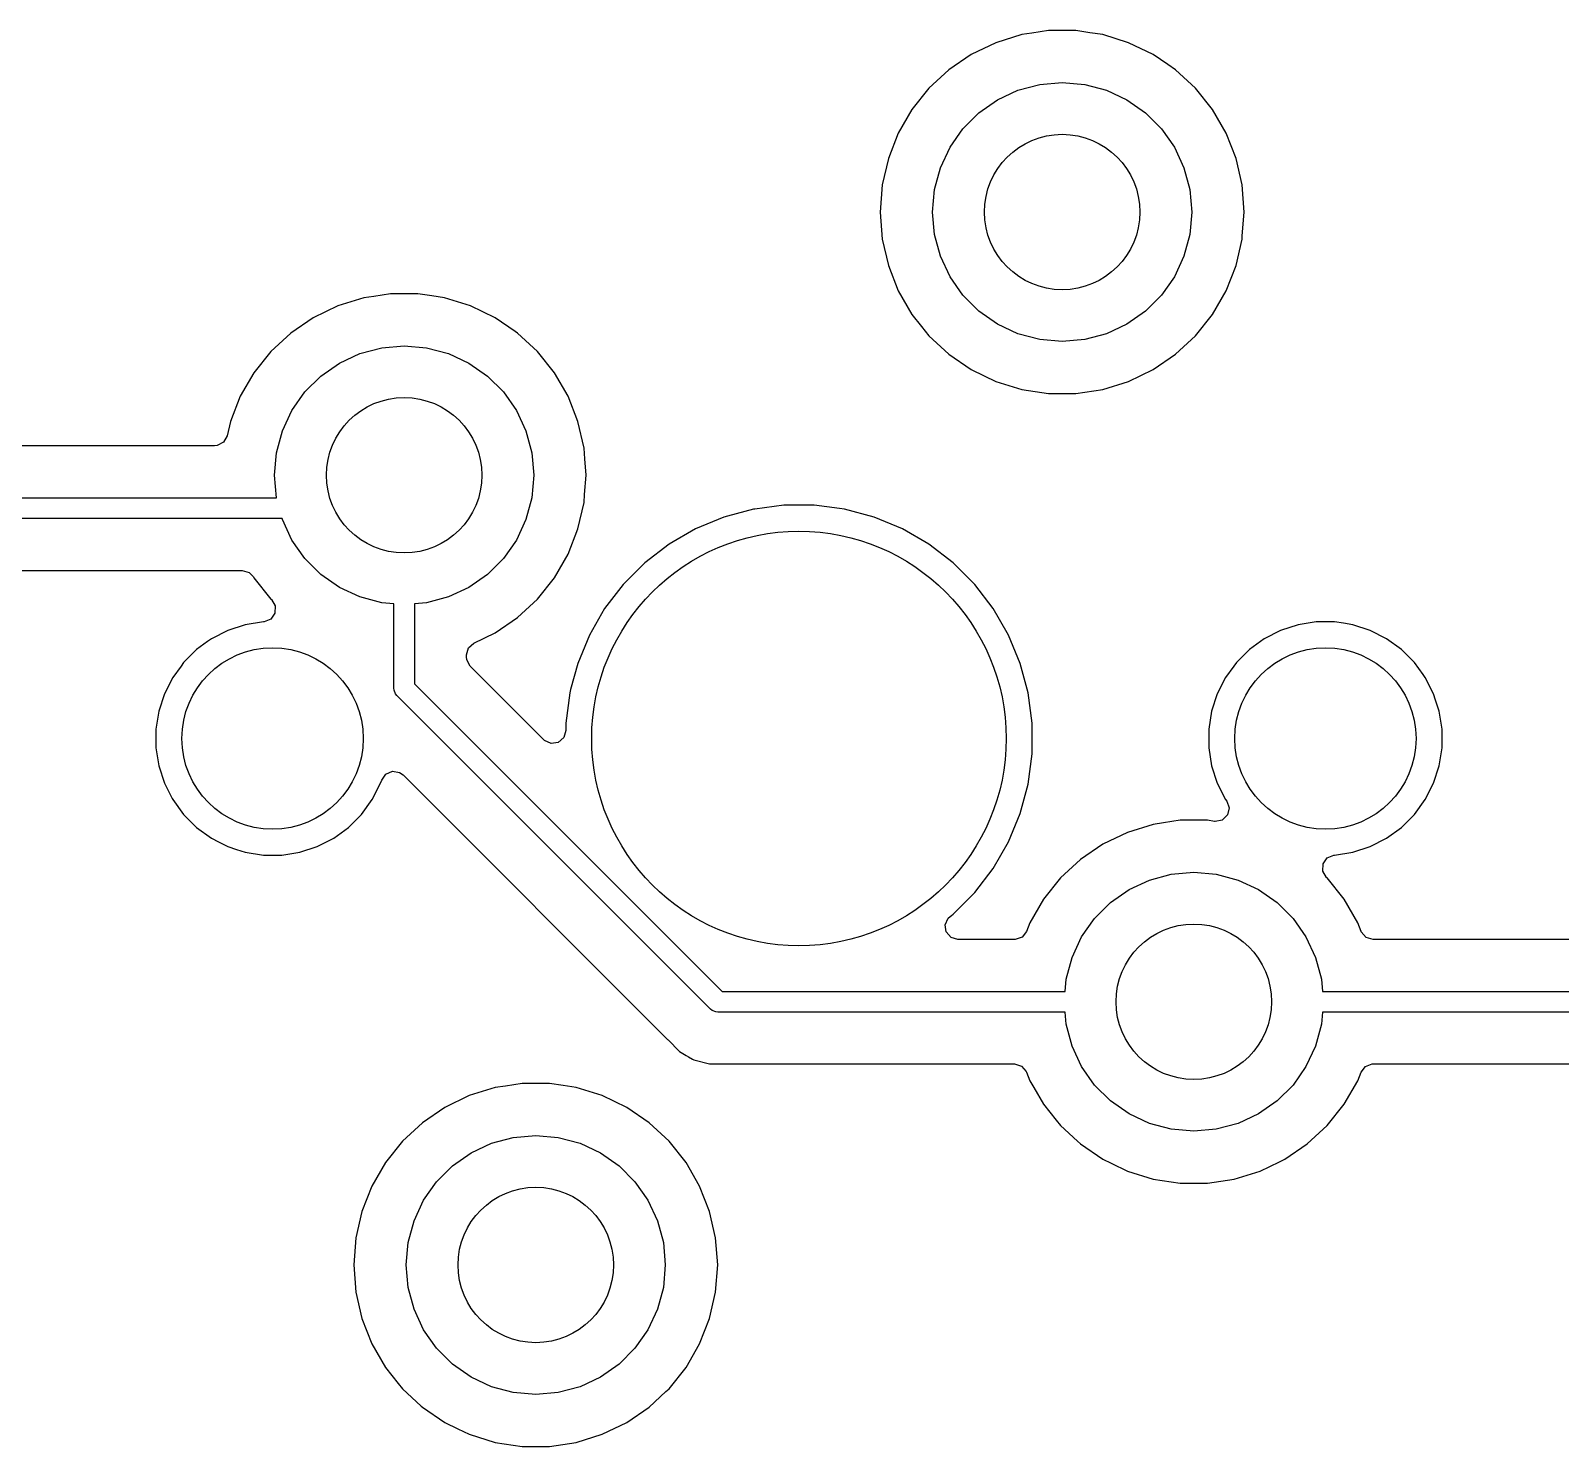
# Model space of a CAD drawing. Extents: x 98 to 223, y -135 to -41.
# Drawn here: x 156.73 to 171.5, y -100.02 to -86.36 of the extents above; entities that cross this region are included whole.
import ezdxf

# ---------------------------------------------------------------- set-up
doc = ezdxf.new("R2010")
doc.units = 0
doc.layers.add('BLACK', color=7, linetype='CONTINUOUS')

msp = doc.modelspace()

# ---------------------------------------------------------------- linework, layer by layer
at = {"layer": 'BLACK', "linetype": 'CONTINUOUS'}
for p, q in [((166.556312, -86.35575), (166.394747, -86.380103)), ((166.556318, -86.35575), (166.556312, -86.35575)), ((166.818682, -86.35575), (166.556318, -86.35575)), ((166.818687, -86.35575), (166.818682, -86.35575)), ((166.953323, -86.376044), (166.818687, -86.35575)), ((166.046173, -86.472188), (165.809803, -86.586017)), ((166.296876, -86.394856), (166.046173, -86.472188)), ((166.296882, -86.394855), (166.296876, -86.394856)), ((166.296885, -86.394854), (166.296882, -86.394855)), ((166.394747, -86.380103), (166.296885, -86.394854)), ((167.078115, -86.394854), (166.953323, -86.376044)), ((167.078119, -86.394855), (167.078115, -86.394854)), ((167.078123, -86.394856), (167.078119, -86.394855)), ((167.328827, -86.472188), (167.078123, -86.394856)), ((167.565196, -86.586017), (167.328825, -86.472188)), ((167.328825, -86.472188), (167.328827, -86.472188)), ((165.809802, -86.586018), (165.59302, -86.733817)), ((165.809803, -86.586017), (165.809802, -86.586018)), ((167.565197, -86.586018), (167.565196, -86.586017)), ((167.5652, -86.58602), (167.565197, -86.586018)), ((167.565204, -86.586022), (167.5652, -86.58602)), ((167.70564, -86.68177), (167.565204, -86.586022)), ((165.59302, -86.733817), (165.400698, -86.912264)), ((167.781979, -86.733817), (167.70564, -86.68177)), ((167.974301, -86.912264), (167.781979, -86.733817)), ((165.400698, -86.912264), (165.237114, -87.117393)), ((166.0625, -87.023718), (166.259975, -86.931634)), ((166.259975, -86.931634), (166.47044, -86.87524)), ((166.47044, -86.87524), (166.6875, -86.85625)), ((166.6875, -86.85625), (166.90456, -86.87524)), ((166.90456, -86.87524), (167.115025, -86.931634)), ((167.115025, -86.931634), (167.3125, -87.023718)), ((167.974304, -86.912268), (167.974301, -86.912264)), ((167.974305, -86.912269), (167.974304, -86.912268)), ((168.137886, -87.117393), (167.974305, -86.912269)), ((165.884015, -87.148694), (166.0625, -87.023718)), ((167.3125, -87.023718), (167.490985, -87.148694)), ((165.237114, -87.117393), (165.105932, -87.344606)), ((165.729944, -87.302765), (165.884015, -87.148694)), ((167.490985, -87.148694), (167.645056, -87.302765)), ((168.269068, -87.344607), (168.137886, -87.117393)), ((165.105932, -87.344606), (165.010082, -87.588828)), ((165.604968, -87.48125), (165.729944, -87.302765)), ((167.645056, -87.302765), (167.770032, -87.48125)), ((168.36492, -87.588834), (168.269068, -87.344607)), ((165.512884, -87.678725), (165.604968, -87.48125)), ((167.770032, -87.48125), (167.862116, -87.678725)), ((165.010076, -87.588847), (164.951697, -87.844624)), ((165.010082, -87.588828), (165.010076, -87.588847)), ((165.45649, -87.88919), (165.512884, -87.678725)), ((167.862116, -87.678725), (167.91851, -87.88919)), ((168.423302, -87.84462), (168.36492, -87.588834)), ((164.951696, -87.844629), (164.932092, -88.106245)), ((164.951697, -87.844624), (164.951696, -87.844629)), ((165.4375, -88.10625), (165.45649, -87.88919)), ((167.91851, -87.88919), (167.9375, -88.10625)), ((168.423302, -87.844624), (168.423302, -87.84462)), ((168.423303, -87.844629), (168.423302, -87.844624)), ((168.442908, -88.106245), (168.423303, -87.844629)), ((164.932092, -88.106245), (164.932092, -88.106254)), ((164.932092, -88.106254), (164.951696, -88.36787)), ((165.45649, -88.32331), (165.4375, -88.10625)), ((167.9375, -88.10625), (167.91851, -88.32331)), ((168.425753, -88.335171), (168.442908, -88.106254)), ((168.442908, -88.106254), (168.442908, -88.106245)), ((164.951696, -88.36787), (164.951697, -88.367875)), ((164.951697, -88.367875), (165.010076, -88.623652)), ((165.512884, -88.533775), (165.45649, -88.32331)), ((167.91851, -88.32331), (167.862116, -88.533775)), ((168.36492, -88.623666), (168.423302, -88.36788)), ((168.423302, -88.36788), (168.425753, -88.335171)), ((165.604968, -88.73125), (165.512884, -88.533775)), ((167.862116, -88.533775), (167.770032, -88.73125)), ((165.010076, -88.623652), (165.010078, -88.623661)), ((165.010078, -88.623661), (165.01008, -88.623666)), ((165.01008, -88.623666), (165.105932, -88.867893)), ((168.269068, -88.867893), (168.36492, -88.623666)), ((165.105932, -88.867893), (165.237114, -89.095107)), ((165.729944, -88.909735), (165.604968, -88.73125)), ((167.770032, -88.73125), (167.645056, -88.909735)), ((168.137886, -89.095107), (168.269068, -88.867893)), ((159.696173, -89.012188), (159.459803, -89.126017)), ((159.946876, -88.934856), (159.696173, -89.012188)), ((159.946882, -88.934855), (159.946876, -88.934856)), ((159.946885, -88.934854), (159.946882, -88.934855)), ((160.044747, -88.920103), (159.946885, -88.934854)), ((160.206312, -88.89575), (160.044747, -88.920103)), ((160.206318, -88.89575), (160.206312, -88.89575)), ((160.468682, -88.89575), (160.206318, -88.89575)), ((160.468687, -88.89575), (160.468682, -88.89575)), ((160.603323, -88.916044), (160.468687, -88.89575)), ((160.728115, -88.934854), (160.603323, -88.916044)), ((160.728119, -88.934855), (160.728115, -88.934854)), ((160.728123, -88.934856), (160.728119, -88.934855)), ((160.978827, -89.012188), (160.728123, -88.934856)), ((161.215196, -89.126017), (160.978825, -89.012188)), ((160.978825, -89.012188), (160.978827, -89.012188)), ((165.884015, -89.063806), (165.729944, -88.909735)), ((167.645056, -88.909735), (167.490985, -89.063806)), ((159.459802, -89.126018), (159.24302, -89.273817)), ((159.459803, -89.126017), (159.459802, -89.126018)), ((161.215197, -89.126018), (161.215196, -89.126017)), ((161.2152, -89.12602), (161.215197, -89.126018)), ((161.215204, -89.126022), (161.2152, -89.12602)), ((161.409764, -89.258671), (161.215204, -89.126022)), ((165.237114, -89.095107), (165.329158, -89.210526)), ((166.0625, -89.188782), (165.884015, -89.063806)), ((167.490985, -89.063806), (167.3125, -89.188782)), ((167.974305, -89.300231), (168.137886, -89.095107)), ((159.24302, -89.273817), (159.050698, -89.452264)), ((161.431979, -89.273817), (161.409764, -89.258671)), ((161.624301, -89.452264), (161.431979, -89.273817)), ((165.329158, -89.210526), (165.400698, -89.300235)), ((165.400698, -89.300235), (165.555121, -89.443517)), ((166.259975, -89.280866), (166.0625, -89.188782)), ((166.47044, -89.33726), (166.259975, -89.280866)), ((167.115025, -89.280866), (166.90456, -89.33726)), ((167.3125, -89.188782), (167.115025, -89.280866)), ((167.781979, -89.478683), (167.974305, -89.300231)), ((159.050698, -89.452264), (158.887114, -89.657393)), ((159.909975, -89.471634), (160.12044, -89.41524)), ((160.12044, -89.41524), (160.3375, -89.39625)), ((160.3375, -89.39625), (160.55456, -89.41524)), ((160.55456, -89.41524), (160.765025, -89.471634)), ((161.624304, -89.452268), (161.624301, -89.452264)), ((161.624305, -89.452269), (161.624304, -89.452268)), ((161.787886, -89.657393), (161.624305, -89.452269)), ((165.555121, -89.443517), (165.593021, -89.478683)), ((166.6875, -89.35625), (166.47044, -89.33726)), ((166.90456, -89.33726), (166.6875, -89.35625)), ((159.534015, -89.688694), (159.7125, -89.563718)), ((159.7125, -89.563718), (159.909975, -89.471634)), ((160.765025, -89.471634), (160.9625, -89.563718)), ((160.9625, -89.563718), (161.140985, -89.688694)), ((165.593021, -89.478683), (165.809796, -89.626478)), ((167.565204, -89.626478), (167.781979, -89.478683)), ((158.887114, -89.657393), (158.755932, -89.884606)), ((159.379944, -89.842765), (159.534015, -89.688694)), ((161.140985, -89.688694), (161.295056, -89.842765)), ((161.919068, -89.884607), (161.787886, -89.657393)), ((165.809796, -89.626478), (165.809801, -89.62648)), ((165.809801, -89.62648), (165.809802, -89.626481)), ((165.809802, -89.626481), (165.809803, -89.626482)), ((165.809803, -89.626482), (165.935343, -89.686938)), ((165.935343, -89.686938), (166.046173, -89.740311)), ((166.046173, -89.740311), (166.046174, -89.740311)), ((166.046174, -89.740311), (166.046177, -89.740313)), ((166.046177, -89.740313), (166.296885, -89.817646)), ((167.078115, -89.817646), (167.328823, -89.740313)), ((167.328823, -89.740313), (167.565204, -89.626478)), ((158.755932, -89.884606), (158.660082, -90.128828)), ((159.254968, -90.02125), (159.379944, -89.842765)), ((161.295056, -89.842765), (161.420032, -90.02125)), ((162.01492, -90.128834), (161.919068, -89.884607)), ((166.296885, -89.817646), (166.556318, -89.85675)), ((166.556318, -89.85675), (166.818682, -89.85675)), ((166.818682, -89.85675), (167.078115, -89.817646)), ((159.162884, -90.218725), (159.254968, -90.02125)), ((161.420032, -90.02125), (161.512116, -90.218725)), ((158.660077, -90.128845), (158.62858, -90.266843)), ((158.660082, -90.128828), (158.660077, -90.128845)), ((162.073302, -90.38462), (162.01492, -90.128834)), ((158.594471, -90.327821), (158.53281, -90.360679)), ((158.62858, -90.266843), (158.594471, -90.327821)), ((159.10649, -90.42919), (159.162884, -90.218725)), ((161.512116, -90.218725), (161.56851, -90.42919)), ((158.507689, -90.36325), (150.636853, -90.36325)), ((158.53281, -90.360679), (158.507689, -90.36325)), ((159.0875, -90.64625), (159.10649, -90.42919)), ((161.56851, -90.42919), (161.5875, -90.64625)), ((162.073302, -90.384624), (162.073302, -90.38462)), ((162.073303, -90.384629), (162.073302, -90.384624)), ((162.081012, -90.487495), (162.073303, -90.384629)), ((162.092908, -90.646245), (162.081012, -90.487495)), ((159.10649, -90.86331), (159.0875, -90.64625)), ((161.5875, -90.64625), (161.56851, -90.86331)), ((162.07897, -90.832243), (162.092908, -90.646254)), ((162.092908, -90.646254), (162.092908, -90.646245)), ((150.148751, -90.86375), (159.106608, -90.86375)), ((159.106608, -90.86375), (159.10649, -90.86331)), ((161.56851, -90.86331), (161.512116, -91.073775)), ((162.01492, -91.163666), (162.073302, -90.90788)), ((162.073302, -90.90788), (162.07897, -90.832243)), ((163.999986, -90.93575), (163.721585, -90.972403)), ((163.999994, -90.93575), (163.999986, -90.93575)), ((164.295006, -90.93575), (163.999994, -90.93575)), ((164.295013, -90.93575), (164.295006, -90.93575)), ((164.538334, -90.967785), (164.295013, -90.93575)), ((159.160198, -91.06375), (150.148751, -91.06375)), ((159.162884, -91.073775), (159.160198, -91.06375)), ((159.254968, -91.27125), (159.162884, -91.073775)), ((161.512116, -91.073775), (161.420032, -91.27125)), ((163.422538, -91.050614), (163.149999, -91.163504)), ((163.422548, -91.050611), (163.422538, -91.050614)), ((163.457484, -91.04125), (163.422548, -91.050611)), ((163.707507, -90.974257), (163.457484, -91.04125)), ((163.721585, -90.972403), (163.707507, -90.974257)), ((164.587493, -90.974257), (164.538334, -90.967785)), ((164.872452, -91.050611), (164.587493, -90.974257)), ((164.872454, -91.050612), (164.872452, -91.050611)), ((164.872461, -91.050614), (164.872454, -91.050612)), ((165.145, -91.163504), (164.872461, -91.050614)), ((161.919068, -91.407893), (162.01492, -91.163666)), ((163.149989, -91.163508), (162.894506, -91.311011)), ((163.149999, -91.163504), (163.149989, -91.163508)), ((165.14501, -91.163508), (165.145, -91.163504)), ((165.400493, -91.311011), (165.14501, -91.163508)), ((159.379944, -91.449735), (159.254968, -91.27125)), ((161.420032, -91.27125), (161.295056, -91.449735)), ((162.894506, -91.311011), (162.660459, -91.490602)), ((165.63454, -91.490602), (165.400493, -91.311011)), ((159.534015, -91.603806), (159.379944, -91.449735)), ((161.295056, -91.449735), (161.140985, -91.603806)), ((161.787886, -91.635107), (161.919068, -91.407893)), ((162.660452, -91.490608), (162.451858, -91.699202)), ((162.660459, -91.490602), (162.660452, -91.490608)), ((165.634547, -91.490608), (165.63454, -91.490602)), ((165.843141, -91.699202), (165.634547, -91.490608)), ((150.636853, -91.56425), (158.774614, -91.56425)), ((158.774614, -91.56425), (158.841653, -91.583935)), ((158.841653, -91.583935), (158.881999, -91.626248)), ((158.881999, -91.626248), (158.887114, -91.635107)), ((158.887114, -91.635107), (158.887116, -91.63511)), ((158.887116, -91.63511), (158.887117, -91.635111)), ((158.887117, -91.635111), (159.050697, -91.840234)), ((159.7125, -91.728782), (159.534015, -91.603806)), ((161.140985, -91.603806), (160.9625, -91.728782)), ((161.624305, -91.840231), (161.787886, -91.635107)), ((159.909975, -91.820866), (159.7125, -91.728782)), ((160.12044, -91.87726), (159.909975, -91.820866)), ((160.765025, -91.820866), (160.55456, -91.87726)), ((160.9625, -91.728782), (160.765025, -91.820866)), ((162.451852, -91.699209), (162.272261, -91.933256)), ((162.451858, -91.699202), (162.451852, -91.699209)), ((165.843147, -91.699209), (165.843141, -91.699202)), ((166.022738, -91.933256), (165.843147, -91.699209)), ((159.050697, -91.840234), (159.056877, -91.845967)), ((159.056877, -91.845967), (159.092633, -91.905994)), ((159.092633, -91.905994), (159.09026, -91.975824)), ((160.2375, -91.887501), (160.12044, -91.87726)), ((160.2375, -92.699652), (160.2375, -91.887501)), ((160.55456, -91.87726), (160.4375, -91.887501)), ((160.4375, -91.887501), (160.4375, -92.65823)), ((161.431979, -92.018683), (161.624305, -91.840231)), ((162.272261, -91.933256), (162.124758, -92.188739)), ((166.157388, -92.166478), (166.022738, -91.933256)), ((158.803943, -92.088464), (158.63546, -92.143206)), ((158.978928, -92.060748), (158.803943, -92.088464)), ((158.982288, -92.060484), (158.978928, -92.060748)), ((158.986006, -92.060134), (158.982288, -92.060484)), ((159.050511, -92.033285), (158.986006, -92.060134)), ((159.09026, -91.975824), (159.050511, -92.033285)), ((161.215204, -92.166478), (161.431979, -92.018683)), ((168.963943, -92.088464), (168.79546, -92.143206)), ((169.080595, -92.069988), (168.963943, -92.088464)), ((169.138921, -92.06075), (169.080595, -92.069988)), ((169.316079, -92.06075), (169.138921, -92.06075)), ((169.403567, -92.074607), (169.316079, -92.06075)), ((169.491056, -92.088464), (169.403567, -92.074607)), ((169.659539, -92.143206), (169.491056, -92.088464)), ((158.439737, -92.251152), (158.334286, -92.327767)), ((158.477609, -92.223636), (158.439737, -92.251152)), ((158.635457, -92.143207), (158.477609, -92.223636)), ((158.63546, -92.143206), (158.635457, -92.143207)), ((160.957685, -92.310847), (161.008198, -92.266166)), ((161.008198, -92.266166), (161.215204, -92.166478)), ((162.124754, -92.188749), (162.011864, -92.461288)), ((162.124758, -92.188739), (162.124754, -92.188749)), ((166.170243, -92.188743), (166.157388, -92.166478)), ((166.283139, -92.461298), (166.170243, -92.188743)), ((168.599737, -92.251152), (168.494286, -92.327767)), ((168.637609, -92.223636), (168.599737, -92.251152)), ((168.795457, -92.143207), (168.637609, -92.223636)), ((168.79546, -92.143206), (168.795457, -92.143207)), ((169.659542, -92.143207), (169.659539, -92.143206)), ((169.81739, -92.223636), (169.659542, -92.143207)), ((169.960714, -92.327767), (169.81739, -92.223636)), ((158.334283, -92.327769), (158.209019, -92.453033)), ((158.334284, -92.327769), (158.334283, -92.327769)), ((158.334286, -92.327767), (158.334284, -92.327769)), ((160.938, -92.377886), (160.957685, -92.310847)), ((160.938, -92.399555), (160.938, -92.377886)), ((160.940834, -92.425913), (160.938, -92.399555)), ((168.494283, -92.327769), (168.369019, -92.453033)), ((168.494284, -92.327769), (168.494283, -92.327769)), ((168.494286, -92.327767), (168.494284, -92.327769)), ((170.085983, -92.453036), (169.960714, -92.327767)), ((158.184169, -92.487236), (158.104886, -92.596359)), ((158.209017, -92.453036), (158.184169, -92.487236)), ((158.209019, -92.453034), (158.209017, -92.453036)), ((158.209019, -92.453033), (158.209019, -92.453034)), ((160.974319, -92.487236), (160.940834, -92.425913)), ((161.685319, -93.198236), (160.974319, -92.487236)), ((162.011861, -92.461298), (161.944084, -92.714249)), ((162.011864, -92.461288), (162.011861, -92.461298)), ((166.359493, -92.746257), (166.283139, -92.461298)), ((168.344169, -92.487236), (168.264886, -92.596359)), ((168.369017, -92.453036), (168.344169, -92.487236)), ((168.369019, -92.453034), (168.369017, -92.453036)), ((168.369019, -92.453033), (168.369019, -92.453034)), ((170.170354, -92.569163), (170.085983, -92.453036)), ((158.104886, -92.596359), (158.024457, -92.754207)), ((160.239421, -92.719161), (160.2375, -92.699652)), ((160.4375, -92.65823), (163.40552, -95.62625)), ((168.264886, -92.596359), (168.184457, -92.754207)), ((170.190113, -92.596359), (170.170354, -92.569163)), ((170.270542, -92.754207), (170.190113, -92.596359)), ((158.024456, -92.75421), (157.969714, -92.922693)), ((158.024457, -92.754207), (158.024456, -92.75421)), ((160.254353, -92.755209), (160.239421, -92.719161)), ((160.266789, -92.770363), (160.254353, -92.755209)), ((163.293387, -95.796961), (160.266789, -92.770363)), ((161.935506, -92.746265), (161.897, -93.038736)), ((161.935508, -92.746254), (161.935506, -92.746265)), ((161.944084, -92.714249), (161.935508, -92.746254)), ((166.398, -93.038744), (166.359493, -92.746257)), ((168.184456, -92.75421), (168.129714, -92.922693)), ((168.184457, -92.754207), (168.184456, -92.75421)), ((170.270543, -92.75421), (170.270542, -92.754207)), ((170.290799, -92.816553), (170.270543, -92.75421)), ((170.325286, -92.922695), (170.290799, -92.816553)), ((157.969714, -92.922693), (157.942, -93.097671)), ((168.129714, -92.922693), (168.102, -93.097671)), ((170.353, -93.097671), (170.325286, -92.922695)), ((157.942, -93.097671), (157.942, -93.274828)), ((161.897, -93.110555), (161.877315, -93.177594)), ((161.897, -93.038736), (161.897, -93.110555)), ((166.398, -93.333756), (166.398, -93.038744)), ((168.102, -93.097671), (168.102, -93.274828)), ((170.353, -93.274829), (170.353, -93.097671)), ((157.942, -93.274828), (157.969714, -93.449806)), ((161.691797, -93.204268), (161.685319, -93.198236)), ((161.755353, -93.233293), (161.691797, -93.204268)), ((161.824511, -93.223349), (161.755353, -93.233293)), ((161.877315, -93.177594), (161.824511, -93.223349)), ((168.102, -93.274828), (168.129714, -93.449806)), ((170.325286, -93.449805), (170.353, -93.274829)), ((166.359493, -93.626243), (166.398, -93.333756)), ((157.969714, -93.449806), (158.024456, -93.618289)), ((160.110542, -93.618292), (160.120692, -93.587054)), ((160.120692, -93.587054), (160.160129, -93.529379)), ((160.160129, -93.529379), (160.224487, -93.50218)), ((160.224487, -93.50218), (160.293334, -93.514094)), ((160.293334, -93.514094), (160.326304, -93.537691)), ((160.326304, -93.537691), (162.879237, -96.090624)), ((168.129714, -93.449806), (168.184456, -93.618289)), ((170.270542, -93.618292), (170.325286, -93.449805)), ((158.024456, -93.618289), (158.024457, -93.618292)), ((158.024457, -93.618292), (158.099398, -93.76537)), ((160.030114, -93.77614), (160.110542, -93.618292)), ((166.283139, -93.911202), (166.359493, -93.626243)), ((168.184456, -93.618289), (168.184457, -93.618292)), ((168.184457, -93.618292), (168.264887, -93.776142)), ((170.190114, -93.77614), (170.270542, -93.618292)), ((158.099398, -93.76537), (158.104886, -93.77614)), ((158.104886, -93.77614), (158.209017, -93.919464)), ((159.925983, -93.919464), (160.030114, -93.77614)), ((168.264887, -93.776142), (168.275298, -93.790472)), ((168.275298, -93.790472), (168.298777, -93.856279)), ((168.298777, -93.856279), (168.282951, -93.924332)), ((170.085983, -93.919464), (170.190114, -93.77614)), ((158.209017, -93.919464), (158.334286, -94.044733)), ((159.800714, -94.044733), (159.925983, -93.919464)), ((166.170243, -94.183757), (166.283139, -93.911202)), ((167.566876, -94.014856), (167.316173, -94.092188)), ((167.566882, -94.014855), (167.566876, -94.014856)), ((167.566885, -94.014854), (167.566882, -94.014855)), ((167.664747, -94.000103), (167.566885, -94.014854)), ((167.826312, -93.97575), (167.664747, -94.000103)), ((167.826318, -93.97575), (167.826312, -93.97575)), ((168.088682, -93.97575), (167.826318, -93.97575)), ((168.088689, -93.97575), (168.088682, -93.97575)), ((168.156498, -93.985971), (168.088689, -93.97575)), ((168.164366, -93.986901), (168.156498, -93.985971)), ((168.232844, -93.973026), (168.164366, -93.986901)), ((168.282951, -93.924332), (168.232844, -93.973026)), ((169.960714, -94.044733), (170.085983, -93.919464)), ((158.334286, -94.044733), (158.47761, -94.148864)), ((158.47761, -94.148864), (158.546077, -94.18375)), ((158.546077, -94.18375), (158.635457, -94.229292)), ((159.499542, -94.229292), (159.65739, -94.148864)), ((159.65739, -94.148864), (159.800714, -94.044733)), ((166.022738, -94.439244), (166.170243, -94.183757)), ((167.316173, -94.092188), (167.079803, -94.206017)), ((169.659542, -94.229292), (169.81739, -94.148864)), ((169.81739, -94.148864), (169.960714, -94.044733)), ((158.635457, -94.229292), (158.63546, -94.229293)), ((158.63546, -94.229293), (158.719701, -94.256664)), ((158.719701, -94.256664), (158.803945, -94.284036)), ((158.803945, -94.284036), (158.978921, -94.31175)), ((158.978921, -94.31175), (158.978922, -94.31175)), ((158.978922, -94.31175), (159.156078, -94.31175)), ((159.156078, -94.31175), (159.156079, -94.31175)), ((159.156079, -94.31175), (159.331055, -94.284036)), ((159.331055, -94.284036), (159.499542, -94.229292)), ((167.079802, -94.206018), (166.86302, -94.353817)), ((167.079803, -94.206017), (167.079802, -94.206018)), ((169.244488, -94.339214), (169.308993, -94.312365)), ((169.308993, -94.312365), (169.312727, -94.312014)), ((169.312727, -94.312014), (169.316076, -94.31175)), ((169.316076, -94.31175), (169.316079, -94.31175)), ((169.316079, -94.31175), (169.491055, -94.284036)), ((169.491055, -94.284036), (169.659542, -94.229292)), ((165.843146, -94.673292), (166.022738, -94.439244)), ((166.86302, -94.353817), (166.670698, -94.532264)), ((167.74044, -94.49524), (167.9575, -94.47625)), ((167.9575, -94.47625), (168.17456, -94.49524)), ((169.202366, -94.466504), (169.204739, -94.396675)), ((169.238122, -94.526531), (169.202366, -94.466504)), ((169.204739, -94.396675), (169.244488, -94.339214)), ((166.670698, -94.532264), (166.507114, -94.737393)), ((167.3325, -94.643718), (167.529975, -94.551634)), ((167.529975, -94.551634), (167.74044, -94.49524)), ((168.17456, -94.49524), (168.385025, -94.551634)), ((168.385025, -94.551634), (168.5825, -94.643718)), ((169.244298, -94.532261), (169.238122, -94.526531)), ((169.244299, -94.532262), (169.244298, -94.532261)), ((169.244303, -94.532267), (169.244299, -94.532262)), ((169.244305, -94.532269), (169.244303, -94.532267)), ((169.407886, -94.737393), (169.244305, -94.532269)), ((165.634542, -94.881896), (165.843146, -94.673292)), ((166.507114, -94.737393), (166.375935, -94.9646)), ((166.999944, -94.922765), (167.154015, -94.768694)), ((167.154015, -94.768694), (167.3325, -94.643718)), ((168.5825, -94.643718), (168.760985, -94.768694)), ((168.760985, -94.768694), (168.915056, -94.922765)), ((169.539068, -94.964607), (169.407886, -94.737393)), ((165.5593, -94.984103), (165.588325, -94.920547)), ((165.588325, -94.920547), (165.606552, -94.903374)), ((165.606552, -94.903374), (165.619179, -94.893684)), ((165.619179, -94.893684), (165.634542, -94.881896)), ((166.874968, -95.10125), (166.999944, -94.922765)), ((168.915056, -94.922765), (169.040032, -95.10125)), ((165.569244, -95.053261), (165.5593, -94.984103)), ((165.614999, -95.106065), (165.569244, -95.053261)), ((166.343573, -95.047055), (166.30076, -95.102266)), ((166.375932, -94.964607), (166.343573, -95.047055)), ((166.375935, -94.9646), (166.375932, -94.964605)), ((166.375932, -94.964605), (166.375932, -94.964607)), ((169.571441, -95.047092), (169.539068, -94.964607)), ((169.574059, -95.053261), (169.571441, -95.047092)), ((169.619814, -95.106065), (169.574059, -95.053261)), ((165.682038, -95.12575), (165.614999, -95.106065)), ((166.228147, -95.12575), (165.682038, -95.12575)), ((166.23489, -95.125567), (166.228147, -95.12575)), ((166.30076, -95.102266), (166.23489, -95.125567)), ((166.782884, -95.298725), (166.874968, -95.10125)), ((169.040032, -95.10125), (169.132116, -95.298725)), ((169.686853, -95.12575), (169.619814, -95.106065)), ((175.926241, -95.12575), (169.686853, -95.12575)), ((166.72649, -95.50919), (166.782884, -95.298725)), ((169.132116, -95.298725), (169.18851, -95.50919)), ((166.716249, -95.62625), (166.72649, -95.50919)), ((169.18851, -95.50919), (169.198751, -95.62625)), ((163.40552, -95.62625), (166.716249, -95.62625)), ((169.198751, -95.62625), (176.184916, -95.62625)), ((163.308541, -95.809397), (163.293387, -95.796961)), ((163.344589, -95.824329), (163.308541, -95.809397)), ((163.364098, -95.82625), (163.344589, -95.824329)), ((166.716249, -95.82625), (163.364098, -95.82625)), ((166.72649, -95.94331), (166.716249, -95.82625)), ((166.782884, -96.153775), (166.72649, -95.94331)), ((169.18851, -95.94331), (169.132116, -96.153775)), ((169.198751, -95.82625), (169.18851, -95.94331)), ((176.226338, -95.82625), (169.198751, -95.82625)), ((162.879237, -96.090624), (162.879247, -96.090635)), ((162.879247, -96.090635), (162.883577, -96.094965)), ((162.883577, -96.094965), (162.883578, -96.094966)), ((162.883578, -96.094966), (162.995382, -96.20677)), ((162.995382, -96.20677), (163.059298, -96.243671)), ((163.059298, -96.243671), (163.082193, -96.256889)), ((166.874968, -96.35125), (166.782884, -96.153775)), ((169.132116, -96.153775), (169.040032, -96.35125)), ((163.082193, -96.256889), (163.082195, -96.256891)), ((163.082195, -96.256891), (163.120249, -96.278861)), ((163.120249, -96.278861), (163.132313, -96.285827)), ((163.132313, -96.285827), (163.285041, -96.326751)), ((163.285041, -96.326751), (163.285044, -96.326751)), ((163.285044, -96.326751), (163.450751, -96.326751)), ((163.450751, -96.326751), (163.450767, -96.32675)), ((163.450767, -96.32675), (166.228147, -96.32675)), ((166.228147, -96.32675), (166.295186, -96.346435)), ((166.295186, -96.346435), (166.340941, -96.399239)), ((166.340941, -96.399239), (166.343558, -96.405407)), ((166.999944, -96.529735), (166.874968, -96.35125)), ((169.040032, -96.35125), (168.915056, -96.529735)), ((169.571426, -96.405444), (169.61424, -96.350234)), ((169.61424, -96.350234), (169.68011, -96.326933)), ((169.68011, -96.326933), (169.686853, -96.32675)), ((169.686853, -96.32675), (176.139669, -96.32675)), ((161.314747, -96.540103), (161.216885, -96.554854)), ((161.476312, -96.51575), (161.314747, -96.540103)), ((161.476318, -96.51575), (161.476312, -96.51575)), ((161.738682, -96.51575), (161.476318, -96.51575)), ((161.738687, -96.51575), (161.738682, -96.51575)), ((161.873323, -96.536044), (161.738687, -96.51575)), ((161.998115, -96.554854), (161.873323, -96.536044)), ((166.343558, -96.405407), (166.375932, -96.487893)), ((166.375932, -96.487893), (166.375934, -96.487896)), ((166.375934, -96.487896), (166.375935, -96.487899)), ((166.375935, -96.487899), (166.414593, -96.554856)), ((167.154015, -96.683806), (166.999944, -96.529735)), ((168.915056, -96.529735), (168.760985, -96.683806)), ((169.407886, -96.715107), (169.539068, -96.487893)), ((169.539068, -96.487893), (169.571426, -96.405444)), ((160.966173, -96.632188), (160.729803, -96.746017)), ((161.216876, -96.554856), (160.966173, -96.632188)), ((161.216882, -96.554855), (161.216876, -96.554856)), ((161.216885, -96.554854), (161.216882, -96.554855)), ((161.998119, -96.554855), (161.998115, -96.554854)), ((161.998123, -96.554856), (161.998119, -96.554855)), ((162.248827, -96.632188), (161.998123, -96.554856)), ((162.485196, -96.746017), (162.248825, -96.632188)), ((162.248825, -96.632188), (162.248827, -96.632188)), ((166.414593, -96.554856), (166.507114, -96.715107)), ((167.3325, -96.808782), (167.154015, -96.683806)), ((168.760985, -96.683806), (168.5825, -96.808782)), ((160.729802, -96.746018), (160.51302, -96.893817)), ((160.729803, -96.746017), (160.729802, -96.746018)), ((162.485197, -96.746018), (162.485196, -96.746017)), ((162.4852, -96.74602), (162.485197, -96.746018)), ((162.485204, -96.746022), (162.4852, -96.74602)), ((162.701979, -96.893817), (162.485204, -96.746022)), ((166.507114, -96.715107), (166.630323, -96.869606)), ((167.529975, -96.900866), (167.3325, -96.808782)), ((168.5825, -96.808782), (168.385025, -96.900866)), ((169.244305, -96.920231), (169.407886, -96.715107)), ((160.51302, -96.893817), (160.320698, -97.072264)), ((162.894301, -97.072264), (162.701979, -96.893817)), ((166.630323, -96.869606), (166.670698, -96.920235)), ((166.670698, -96.920235), (166.834548, -97.072264)), ((167.74044, -96.95726), (167.529975, -96.900866)), ((167.9575, -96.97625), (167.74044, -96.95726)), ((168.17456, -96.95726), (167.9575, -96.97625)), ((168.385025, -96.900866), (168.17456, -96.95726)), ((169.051979, -97.098683), (169.244305, -96.920231)), ((160.320698, -97.072264), (160.157114, -97.277393)), ((160.9825, -97.183718), (161.179975, -97.091634)), ((161.179975, -97.091634), (161.39044, -97.03524)), ((161.39044, -97.03524), (161.6075, -97.01625)), ((161.6075, -97.01625), (161.82456, -97.03524)), ((161.82456, -97.03524), (162.035025, -97.091634)), ((162.035025, -97.091634), (162.2325, -97.183718)), ((162.894304, -97.072268), (162.894301, -97.072264)), ((162.894305, -97.072269), (162.894304, -97.072268)), ((163.057886, -97.277393), (162.894305, -97.072269)), ((166.834548, -97.072264), (166.863021, -97.098683)), ((166.863021, -97.098683), (167.079796, -97.246478)), ((168.835204, -97.246478), (169.051979, -97.098683)), ((160.157114, -97.277393), (160.025932, -97.504606)), ((160.804015, -97.308694), (160.9825, -97.183718)), ((162.2325, -97.183718), (162.410985, -97.308694)), ((163.189068, -97.504607), (163.057886, -97.277393)), ((167.079796, -97.246478), (167.079801, -97.24648)), ((167.079801, -97.24648), (167.079802, -97.246481)), ((167.079802, -97.246481), (167.079803, -97.246482)), ((167.079803, -97.246482), (167.159007, -97.284624)), ((167.159007, -97.284624), (167.316173, -97.360311)), ((168.598823, -97.360313), (168.785611, -97.27036)), ((168.785611, -97.27036), (168.835196, -97.246482)), ((168.835196, -97.246481), (168.835204, -97.246478)), ((168.835196, -97.246482), (168.835196, -97.246481)), ((160.649944, -97.462765), (160.804015, -97.308694)), ((162.410985, -97.308694), (162.565056, -97.462765)), ((167.316173, -97.360311), (167.316174, -97.360311)), ((167.316174, -97.360311), (167.316177, -97.360313)), ((167.316177, -97.360313), (167.566885, -97.437646)), ((168.348115, -97.437646), (168.598823, -97.360313)), ((160.025932, -97.504606), (159.930082, -97.748828)), ((160.524968, -97.64125), (160.649944, -97.462765)), ((162.565056, -97.462765), (162.690032, -97.64125)), ((163.28492, -97.748834), (163.189068, -97.504607)), ((167.566885, -97.437646), (167.826318, -97.47675)), ((167.826318, -97.47675), (168.088682, -97.47675)), ((168.088682, -97.47675), (168.348115, -97.437646)), ((160.432884, -97.838725), (160.524968, -97.64125)), ((162.690032, -97.64125), (162.782116, -97.838725)), ((159.930076, -97.748847), (159.871697, -98.004624)), ((159.930082, -97.748828), (159.930076, -97.748847)), ((160.37649, -98.04919), (160.432884, -97.838725)), ((162.782116, -97.838725), (162.83851, -98.04919)), ((163.343302, -98.00462), (163.28492, -97.748834)), ((159.871696, -98.004629), (159.852092, -98.266245)), ((159.871697, -98.004624), (159.871696, -98.004629)), ((163.343302, -98.004624), (163.343302, -98.00462)), ((163.343303, -98.004629), (163.343302, -98.004624)), ((163.362908, -98.266245), (163.343303, -98.004629)), ((160.3575, -98.26625), (160.37649, -98.04919)), ((162.83851, -98.04919), (162.8575, -98.26625)), ((159.852092, -98.266245), (159.852092, -98.266254)), ((159.852092, -98.266254), (159.871696, -98.52787)), ((160.37649, -98.48331), (160.3575, -98.26625)), ((162.8575, -98.26625), (162.83851, -98.48331)), ((163.343303, -98.52787), (163.362908, -98.266254)), ((163.362908, -98.266254), (163.362908, -98.266245)), ((159.871696, -98.52787), (159.871697, -98.527875)), ((159.871697, -98.527875), (159.930076, -98.783652)), ((160.432884, -98.693775), (160.37649, -98.48331)), ((162.83851, -98.48331), (162.782116, -98.693775)), ((163.28492, -98.783666), (163.343302, -98.52788)), ((163.343302, -98.52788), (163.343303, -98.52787)), ((160.524968, -98.89125), (160.432884, -98.693775)), ((162.782116, -98.693775), (162.690032, -98.89125)), ((159.930076, -98.783652), (159.930078, -98.783661)), ((159.930078, -98.783661), (159.93008, -98.783666)), ((159.93008, -98.783666), (160.025932, -99.027893)), ((160.649944, -99.069735), (160.524968, -98.89125)), ((162.690032, -98.89125), (162.565056, -99.069735)), ((163.189068, -99.027893), (163.28492, -98.783666)), ((160.025932, -99.027893), (160.157114, -99.255107)), ((163.057886, -99.255107), (163.189068, -99.027893)), ((160.804015, -99.223806), (160.649944, -99.069735)), ((162.565056, -99.069735), (162.410985, -99.223806)), ((160.157114, -99.255107), (160.280323, -99.409606)), ((160.9825, -99.348782), (160.804015, -99.223806)), ((161.179975, -99.440866), (160.9825, -99.348782)), ((162.2325, -99.348782), (162.035025, -99.440866)), ((162.410985, -99.223806), (162.2325, -99.348782)), ((162.894305, -99.460231), (163.057886, -99.255107)), ((160.280323, -99.409606), (160.320698, -99.460235)), ((160.320698, -99.460235), (160.501214, -99.627728)), ((161.39044, -99.49726), (161.179975, -99.440866)), ((161.6075, -99.51625), (161.39044, -99.49726)), ((161.82456, -99.49726), (161.6075, -99.51625)), ((162.035025, -99.440866), (161.82456, -99.49726)), ((162.701979, -99.638683), (162.864004, -99.488346)), ((162.864004, -99.488346), (162.894301, -99.460235)), ((162.894301, -99.460233), (162.894305, -99.460231)), ((162.894301, -99.460235), (162.894301, -99.460233)), ((160.501214, -99.627728), (160.513021, -99.638683)), ((160.513021, -99.638683), (160.729796, -99.786478)), ((162.485204, -99.786478), (162.701979, -99.638683)), ((160.729796, -99.786478), (160.729801, -99.78648)), ((160.729801, -99.78648), (160.729802, -99.786481)), ((160.729802, -99.786481), (160.729803, -99.786482)), ((160.729803, -99.786482), (160.855343, -99.846938)), ((162.248823, -99.900313), (162.485204, -99.786478)), ((160.855343, -99.846938), (160.966173, -99.900311)), ((160.966173, -99.900311), (160.966174, -99.900311)), ((160.966174, -99.900311), (160.966177, -99.900313)), ((160.966177, -99.900313), (161.216885, -99.977646)), ((161.998115, -99.977646), (162.248823, -99.900313)), ((161.216885, -99.977646), (161.476318, -100.01675)), ((161.476318, -100.01675), (161.738682, -100.01675)), ((161.738682, -100.01675), (161.998115, -99.977646))]:
    msp.add_line(p, q, dxfattribs=at)
at = {"layer": 'BLACK'}
for centre, radius in [((166.6875, -88.10625), 0.75), ((160.3375, -90.64625), 0.75), ((164.1475, -93.18625), 2), ((159.0675, -93.18625), 0.875), ((169.2275, -93.18625), 0.875), ((167.9575, -95.72625), 0.75), ((161.6075, -98.26625), 0.75)]:
    msp.add_circle(centre, radius, dxfattribs=at)

doc.saveas('drawing.dxf')
